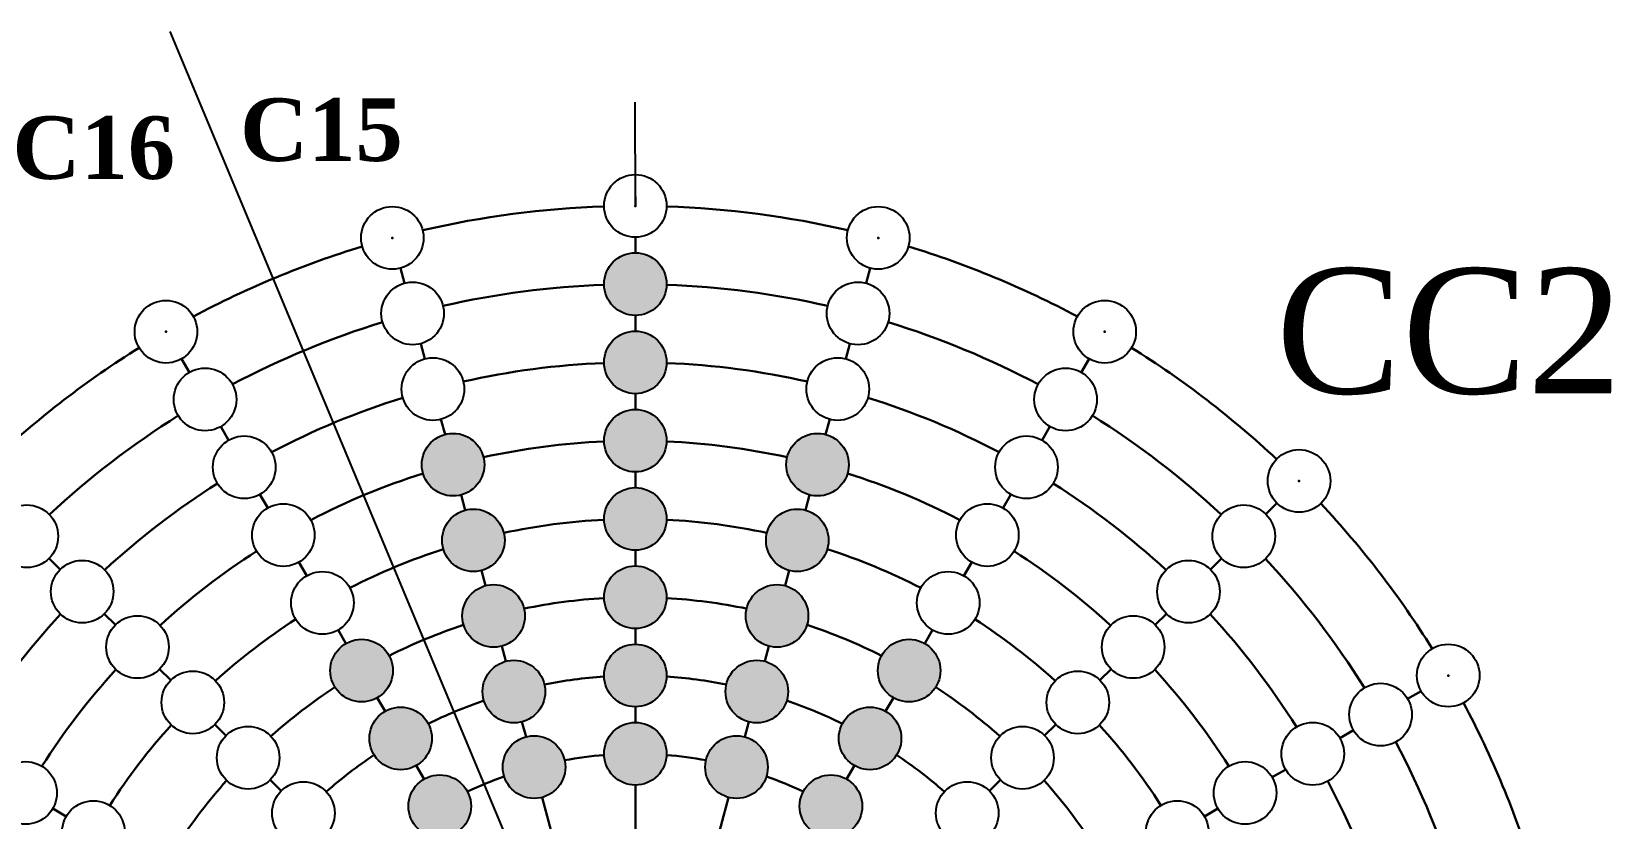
# Model space of a CAD drawing. Header units: inches. Extents: x 53 to 275, y 28 to 179.
# Drawn here: x 71.03 to 96.28, y 111.12 to 123.68 of the extents above; entities that cross this region are included whole.
import ezdxf

# ---------------------------------------------------------------- set-up
doc = ezdxf.new("R2010")
doc.units = ezdxf.units.IN
doc.header["$MEASUREMENT"] = 0

msp = doc.modelspace()

# ---------------------------------------------------------------- hatches: boundary and pattern name
h = msp.add_hatch(color=4)
h.set_gradient(color1=(237, 249, 6), color2=(227, 239, 6), one_color=1, tint=0.48)
h.paths.add_polyline_path([(81.18, 119.651, 1), (80.18, 119.651, 1)])
h.paths.add_polyline_path([(67.43, 105.901, 1), (66.43, 105.901, 1)])
h.paths.add_polyline_path([(81.18, 92.151, 1), (80.18, 92.151, 1)])
h.paths.add_polyline_path([(94.93, 105.901, 1), (93.93, 105.901, 1)])
h = msp.add_hatch(color=4)
h.set_gradient(color1=(237, 249, 6), color2=(227, 239, 6), one_color=1, tint=0.48)
h.paths.add_polyline_path([(81.18, 118.401, 1), (80.18, 118.401, 1)])
h.paths.add_polyline_path([(93.68, 105.901, 1), (92.68, 105.901, 1)])
h.paths.add_polyline_path([(81.18, 93.401, 1), (80.18, 93.401, 1)])
h.paths.add_polyline_path([(68.68, 105.901, 1), (67.68, 105.901, 1)])
h = msp.add_hatch(color=4)
h.set_gradient(color1=(237, 249, 6), color2=(227, 239, 6), one_color=1, tint=0.48)
h.paths.add_polyline_path([(81.18, 112.151, 1), (80.18, 112.151, 1)])
h.paths.add_polyline_path([(81.18, 113.401, 1), (80.18, 113.401, 1)])
h.paths.add_polyline_path([(81.18, 114.651, 1), (80.18, 114.651, 1)])
h.paths.add_polyline_path([(81.18, 115.901, 1), (80.18, 115.901, 1)])
h.paths.add_polyline_path([(81.18, 117.151, 1), (80.18, 117.151, 1)])
h.paths.add_polyline_path([(79.562, 111.938, 1), (78.562, 111.938, 1)])
h.paths.add_polyline_path([(79.239, 113.145, 1), (78.239, 113.145, 1)])
h.paths.add_polyline_path([(78.915, 114.353, 1), (77.915, 114.353, 1)])
h.paths.add_polyline_path([(78.055, 111.314, 1), (77.055, 111.314, 1)])
h.paths.add_polyline_path([(77.43, 112.396, 1), (76.43, 112.396, 1)])
h = msp.add_hatch(color=4)
h.set_gradient(color1=(237, 249, 6), color2=(227, 239, 6), one_color=1, tint=0.48)
h.paths.add_polyline_path([(78.268, 116.768, 1), (77.268, 116.768, 1)])
h.paths.add_polyline_path([(84.091, 116.768, 1), (83.091, 116.768, 1)])
h.paths.add_polyline_path([(92.046, 108.813, 1), (91.046, 108.813, 1)])
h.paths.add_polyline_path([(92.046, 102.989, 1), (91.046, 102.989, 1)])
h.paths.add_polyline_path([(84.091, 95.034, 1), (83.091, 95.034, 1)])
h.paths.add_polyline_path([(78.268, 95.034, 1), (77.268, 95.034, 1)])
h.paths.add_polyline_path([(70.313, 102.989, 1), (69.313, 102.989, 1)])
h.paths.add_polyline_path([(70.313, 108.813, 1), (69.313, 108.813, 1)])
h = msp.add_hatch(color=4)
h.set_gradient(color1=(237, 249, 6), color2=(227, 239, 6), one_color=1, tint=0.48)
h.paths.add_polyline_path([(90.839, 103.313, 1), (89.839, 103.313, 1)])
h.paths.add_polyline_path([(83.768, 96.242, 1), (82.768, 96.242, 1)])
h.paths.add_polyline_path([(78.592, 96.242, 1), (77.592, 96.242, 1)])
h.paths.add_polyline_path([(71.521, 103.313, 1), (70.521, 103.313, 1)])
h.paths.add_polyline_path([(71.521, 108.489, 1), (70.521, 108.489, 1)])
h.paths.add_polyline_path([(78.592, 115.56, 1), (77.592, 115.56, 1)])
h.paths.add_polyline_path([(83.768, 115.56, 1), (82.768, 115.56, 1)])
h = msp.add_hatch(color=4)
h.set_gradient(color1=(237, 249, 6), color2=(227, 239, 6), one_color=1, tint=0.48)
h.paths.add_polyline_path([(82.797, 111.938, 1), (81.797, 111.938, 1)])
h.paths.add_polyline_path([(83.121, 113.145, 1), (82.121, 113.145, 1)])
h.paths.add_polyline_path([(83.444, 114.353, 1), (82.444, 114.353, 1)])
h.paths.add_polyline_path([(84.305, 111.314, 1), (83.305, 111.314, 1)])
h.paths.add_polyline_path([(84.93, 112.396, 1), (83.93, 112.396, 1)])
h.paths.add_polyline_path([(85.599, 110.32, 1), (84.599, 110.32, 1)])
h = msp.add_hatch(color=4)
h.set_gradient(color1=(237, 249, 6), color2=(227, 239, 6), one_color=1, tint=0.48)
h.paths.add_polyline_path([(76.805, 113.479, 1), (75.805, 113.479, 1)])
h.paths.add_polyline_path([(85.555, 113.479, 1), (84.555, 113.479, 1)])
h.paths.add_polyline_path([(88.757, 110.276, 1), (87.757, 110.276, 1)])
h.paths.add_polyline_path([(88.757, 101.526, 1), (87.757, 101.526, 1)])
h.paths.add_polyline_path([(84.93, 99.406, 1), (83.93, 99.406, 1)])
h.paths.add_polyline_path([(85.555, 98.323, 1), (84.555, 98.323, 1)])
h.paths.add_polyline_path([(76.805, 98.323, 1), (75.805, 98.323, 1)])
h.paths.add_polyline_path([(73.602, 101.526, 1), (72.602, 101.526, 1)])
h.paths.add_polyline_path([(73.602, 110.276, 1), (72.602, 110.276, 1)])

# ---------------------------------------------------------------- linework, layer by layer
at = {"color": 1}
msp.add_line((80.68, 105.896), (73.247, 123.684), dxfattribs=at)
at = {"color": 4}
msp.add_line((80.68, 120.901), (80.679, 122.559), dxfattribs=at)
at = {"lineweight": 30}
for p, q in [((80.68, 121.051), (80.68, 120.901)), ((80.68, 120.401), (80.68, 120.151)), ((76.992, 119.665), (76.927, 119.907)), ((84.368, 119.665), (84.433, 119.907)), ((80.68, 119.151), (80.68, 118.901)), ((77.315, 118.458), (77.25, 118.7)), ((84.044, 118.458), (84.109, 118.7)), ((73.555, 118.242), (73.43, 118.458)), ((87.93, 118.458), (87.805, 118.242)), ((80.68, 117.901), (80.68, 117.651)), ((77.639, 117.251), (77.574, 117.492)), ((83.721, 117.251), (83.786, 117.492)), ((74.18, 117.159), (74.055, 117.376)), ((87.305, 117.376), (87.18, 117.159)), ((80.68, 116.651), (80.68, 116.401)), ((74.805, 116.077), (74.68, 116.293)), ((77.962, 116.043), (77.897, 116.285)), ((83.397, 116.043), (83.462, 116.285)), ((86.68, 116.293), (86.555, 116.077)), ((90.933, 116.154), (90.756, 115.977)), ((80.68, 115.401), (80.68, 115.151)), ((71.311, 115.27), (71.487, 115.093)), ((75.43, 114.994), (75.305, 115.211)), ((86.055, 115.211), (85.93, 114.994)), ((90.049, 115.27), (89.872, 115.093)), ((78.286, 114.836), (78.221, 115.077)), ((83.074, 114.836), (83.139, 115.077)), ((72.194, 114.386), (72.371, 114.21)), ((89.165, 114.386), (88.988, 114.21)), ((76.055, 113.912), (75.93, 114.128)), ((80.68, 114.151), (80.68, 113.901)), ((85.43, 114.128), (85.305, 113.912)), ((78.609, 113.628), (78.545, 113.87)), ((82.75, 113.628), (82.815, 113.87)), ((73.078, 113.502), (73.255, 113.326)), ((88.281, 113.502), (88.104, 113.326)), ((93.021, 113.026), (93.237, 113.151)), ((76.68, 112.829), (76.555, 113.046)), ((80.68, 112.901), (80.68, 112.651)), ((84.805, 113.046), (84.68, 112.829)), ((73.962, 112.619), (74.139, 112.442)), ((78.933, 112.421), (78.868, 112.663)), ((82.427, 112.421), (82.491, 112.663)), ((87.397, 112.619), (87.22, 112.442)), ((91.938, 112.401), (92.155, 112.526)), ((77.305, 111.747), (77.18, 111.963)), ((84.18, 111.963), (84.055, 111.747)), ((90.856, 111.776), (91.072, 111.901)), ((74.846, 111.735), (75.023, 111.558)), ((80.68, 111.651), (80.68, 110.401)), ((86.513, 111.735), (86.337, 111.558)), ((79.515, 110.248), (79.192, 111.455)), ((81.844, 110.248), (82.168, 111.455)), ((71.586, 111.151), (71.37, 111.276)), ((89.773, 111.151), (89.99, 111.276))]:
    msp.add_line(p, q, dxfattribs=at)
at = {"color": 4}
for centre in [(80.68, 120.901), (76.797, 120.39), (84.562, 120.39), (80.68, 119.651), (77.121, 119.183), (84.239, 119.183), (73.18, 118.891), (88.18, 118.891), (80.68, 118.401), (77.445, 117.975), (83.915, 117.975), (73.805, 117.809), (87.555, 117.809), (80.68, 117.151), (74.43, 116.726), (77.768, 116.768), (83.591, 116.768), (86.93, 116.726), (91.286, 116.508), (80.68, 115.901), (70.957, 115.624), (75.055, 115.644), (86.305, 115.644), (90.402, 115.624), (78.092, 115.56), (83.268, 115.56), (71.841, 114.74), (80.68, 114.651), (89.519, 114.74), (75.68, 114.561), (85.68, 114.561), (78.415, 114.353), (82.944, 114.353), (72.725, 113.856), (88.635, 113.856), (76.305, 113.479), (80.68, 113.401), (85.055, 113.479), (93.67, 113.401), (78.739, 113.145), (82.621, 113.145), (73.609, 112.972), (87.751, 112.972), (92.588, 112.776), (76.93, 112.396), (84.43, 112.396), (80.68, 112.151), (91.505, 112.151), (74.493, 112.088), (79.062, 111.938), (82.297, 111.938), (86.867, 112.088), (70.937, 111.526), (90.423, 111.526), (75.376, 111.204), (77.555, 111.314), (83.805, 111.314), (85.983, 111.204), (72.02, 110.901), (89.34, 110.901)]:
    msp.add_circle(centre, 0.5, dxfattribs=at)
at = {"lineweight": 30}
for radius, start, end in [(15, 91.9099, 103.0901), (15, 76.9099, 88.0901), (15, 106.9099, 118.0901), (15, 61.9099, 73.0901), (13.75, 92.0836, 102.9164), (13.75, 77.0836, 87.9164), (13.75, 107.0836, 117.9164), (13.75, 62.0836, 72.9164), (15, 121.9099, 133.0901), (15, 46.9099, 58.0901), (12.5, 92.292, 102.708), (12.5, 77.292, 87.708), (12.5, 107.292, 117.708), (12.5, 62.292, 72.708), (13.75, 122.0836, 132.9164), (13.75, 47.0836, 57.9164), (11.25, 92.5467, 102.4533), (11.25, 77.5467, 87.4533), (12.5, 122.292, 132.708), (11.25, 107.5467, 117.4533), (11.25, 62.5467, 72.4533), (12.5, 47.292, 57.708), (15, 31.9099, 43.0901), (10, 92.8651, 102.1349), (10, 77.8651, 87.1349), (11.25, 122.5467, 132.4533), (10, 107.8651, 117.1349), (10, 62.8651, 72.1349), (11.25, 47.5467, 57.4533), (13.75, 32.0836, 42.9164), (8.75, 93.2745, 101.7255), (8.75, 78.2745, 86.7255), (12.5, 137.292, 147.708), (12.5, 32.292, 42.708), (10, 122.8651, 132.1349), (8.75, 108.2745, 116.7255), (8.75, 63.2745, 71.7255), (10, 47.8651, 57.1349), (11.25, 137.5467, 147.4533), (7.5, 93.8204, 101.1796), (7.5, 78.8204, 86.1796), (11.25, 32.5467, 42.4533), (8.75, 123.2745, 131.7255), (8.75, 48.2745, 56.7255), (7.5, 108.8204, 116.1796), (7.5, 63.8204, 71.1796), (15, 16.9099, 28.0901), (10, 137.8651, 147.1349), (10, 32.8651, 42.1349), (13.75, 17.0836, 27.9164), (7.5, 123.8204, 131.1796), (6.25, 94.5849, 100.4151), (6.25, 79.5849, 85.4151), (7.5, 48.8204, 56.1796), (8.75, 138.2745, 146.7255), (6.25, 109.5849, 115.4151), (6.25, 64.5849, 70.4151), (8.75, 33.2745, 41.7255), (12.5, 17.292, 27.708)]:
    msp.add_arc((80.68, 105.901), radius, start, end, dxfattribs=at)
for p in [(80.68, 120.901), (76.797, 120.39), (84.562, 120.39), (73.18, 118.891), (88.18, 118.891), (91.286, 116.508), (93.67, 113.401)]:
    msp.add_point(p, dxfattribs=at)

# ---------------------------------------------------------------- texts
at = {"color": 1, "attachment_point": 1}
for s, insert, char_height, width in [('{\\fTimes New Roman|b1|i0|c0|p18;C15}', (74.362, 122.618), 1, 3.02513), ('{\\fTimes New Roman|b1|i0|c0|p18;C16}', (70.725, 122.331), 1, 2.68846), ('{\\fTimes New Roman|b0|i0|c0|p18;\\Q1;CC2}', (90.899, 119.906), 2, 6.93401)]:
    msp.add_mtext(s, dxfattribs=dict(at, insert=insert, char_height=char_height, width=width))

doc.saveas('drawing.dxf')
